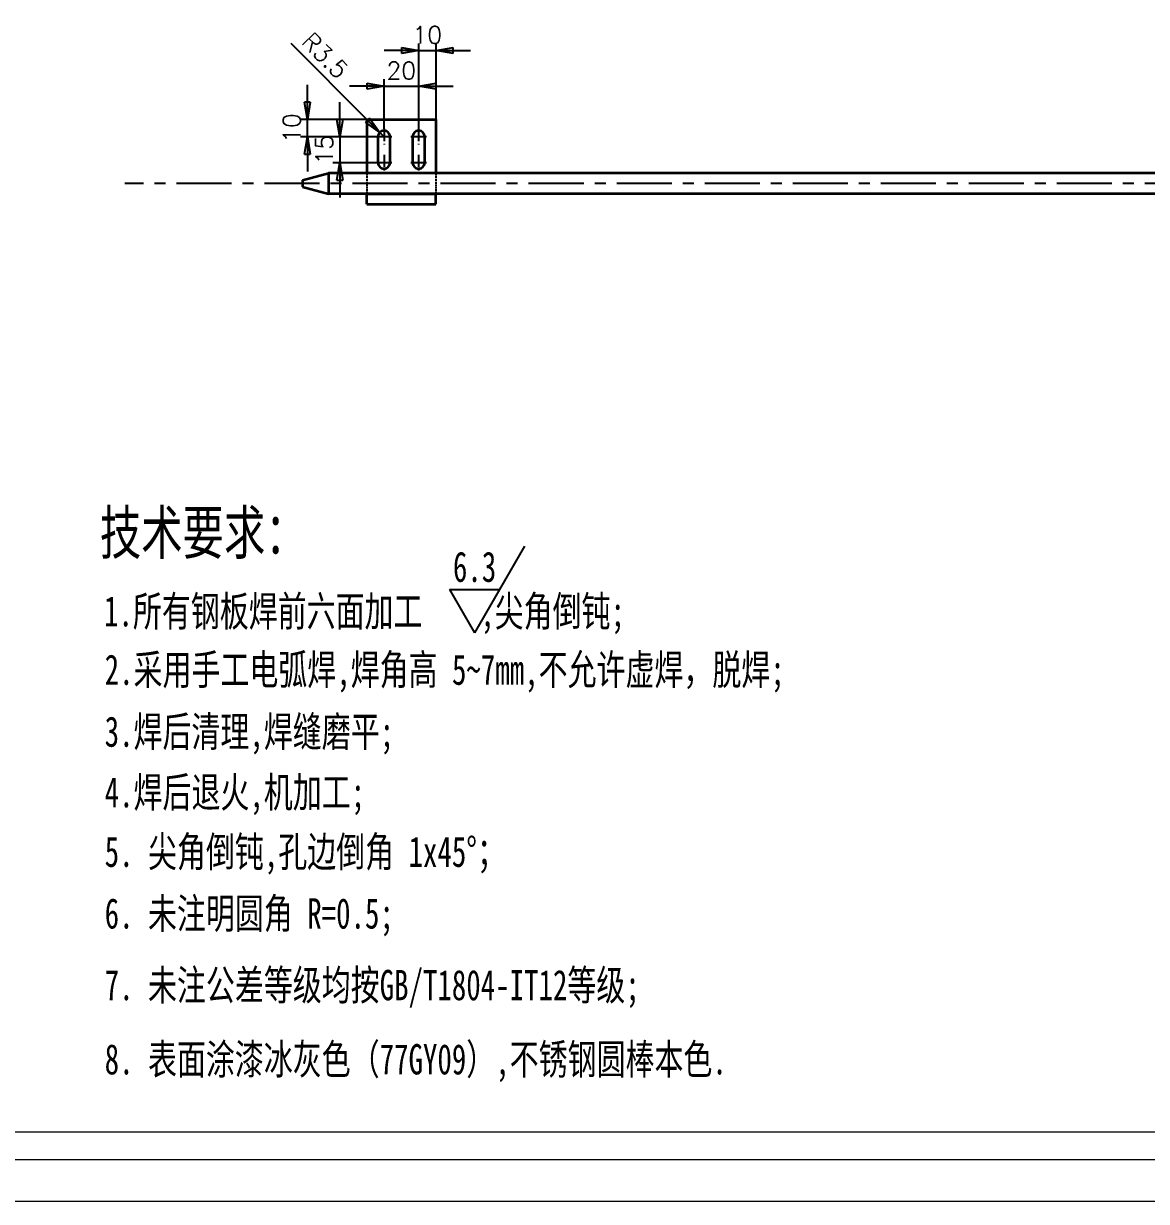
# Model space of a CAD drawing. Header units: millimetres. Extents: x 29078 to 32945, y -44812 to -43100.
# Drawn here: x 30843 to 31491, y -44812 to -44133 of the extents above; entities that cross this region are included whole.
import ezdxf

# ---------------------------------------------------------------- set-up
doc = ezdxf.new("R2010")
doc.units = ezdxf.units.MM
doc.linetypes.add('DASHDOT', pattern=[50.8, 31.75, -6.35, 6.35, -6.35])
doc.linetypes.add('DASHED', pattern=[9.525, 6.35, -3.175])
doc.layers.get('0').update_dxf_attribs({"lineweight": 13})
for name, color, linetype, lineweight in [('TK', 7, 'Continuous', 13), ('中心线层', 2, 'DASHDOT', 25), ('文字层', 4, 'Continuous', 25), ('标注线', 3, 'Continuous', 25), ('细实线层', 3, 'Continuous', 25), ('虚线层', 1, 'DASHED', 25)]:
    doc.layers.add(name, color=color, linetype=linetype, lineweight=lineweight)
doc.layers.add('不可打印', color=7, linetype='Continuous', lineweight=13, plot=False)
doc.styles.add('HZ', font='txt.shx', dxfattribs={"bigfont": 'hztxt2.shx'})
doc.styles.add('SSDT', font='simfang.ttf', dxfattribs={"width": 0.7, "height": 5})
doc.styles.add('SSDT-01（首选）', font='simfang.ttf', dxfattribs={"width": 0.7, "height": 3.5})
doc.dimstyles.new('YHTEC-4.0', dxfattribs={"dimscale": 4, "dimtxt": 2.5, "dimasz": 2.5, "dimexe": 1, "dimexo": 0, "dimgap": 1, "dimtad": 1, "dimdsep": 46, "dimtxsty": 'HZ', "dimblk": 'CLOSED', "dimcen": 0, "dimclrd": 3, "dimclre": 3, "dimclrt": 4, "dimadec": 3, "dimazin": 2, "dimtfac": 1, "dimtmove": 0, "dimatfit": 3, "dimldrblk": 'CLOSED', "dimfxl": 0, "dimlwd": -1, "dimlwe": -1, "dimarcsym": 0})

# ---------------------------------------------------------------- blocks, each defined once
blk = doc.blocks.new('A$C2D533E0D')
at = {"layer": 'TK', "ltscale": 2}
for p, q in [((-10, 10), (-400, 10)), ((-6, 6), (-414, 6))]:
    blk.add_line(p, q, dxfattribs=at)
at = {"layer": '不可打印', "color": 1, "linetype": 'Continuous', "ltscale": 2}
blk.add_line((0, 0), (-420, 0), dxfattribs=at)
blk = doc.blocks.new('1')
at = {"layer": '细实线层', "color": 3}
for p, q in [((12962.99, 1188.86), (12957.22, 1178.86)), ((12954.33, 1183.86), (12960.11, 1183.86)), ((12954.33, 1183.86), (12957.22, 1178.86))]:
    blk.add_line(p, q, dxfattribs=at)
blk = doc.blocks.new('_Closed')
at = {"color": 0, "linetype": 'ByBlock', "lineweight": -2}
for p, q in [((-1, 0.167), (0, 0)), ((-1, 0.167), (-1, -0.167)), ((0, 0), (-1, -0.167)), ((0, 0), (-1, 0))]:
    blk.add_line(p, q, dxfattribs=at)
blk = doc.blocks.new('*D97')
at = {"layer": 'Defpoints', "color": 0, "transparency": 16777216}
for p in [(31006.92, -44187.82), (31041.14, -44187.82), (31046.59, -44197.82)]:
    blk.add_point(p, dxfattribs=at)
at = {"layer": '标注线', "color": 3, "transparency": 16777216}
for p, q in [((31006.92, -44177.82), (31006.92, -44167.82)), ((31041.14, -44187.82), (31002.92, -44187.82)), ((31006.92, -44197.82), (31006.92, -44187.82)), ((31046.59, -44197.82), (31002.92, -44197.82)), ((31006.92, -44207.82), (31006.92, -44217.82))]:
    blk.add_line(p, q, dxfattribs=at)
at = {"layer": '标注线', "color": 3, "transparency": 16777216, "xscale": 10, "yscale": 10, "zscale": 10}
for p, rotation in [((31006.92, -44187.82), 270), ((31006.92, -44197.82), 90)]:
    blk.add_blockref('_Closed', p, dxfattribs=dict(at, rotation=rotation))
at = {"layer": '标注线', "color": 4, "transparency": 16777216, "insert": (30997.92, -44192.82), "char_height": 10, "attachment_point": 5, "rotation": 90, "style": 'HZ'}
blk.add_mtext('10', dxfattribs=at)
blk = doc.blocks.new('*D98')
at = {"layer": 'Defpoints', "color": 0, "transparency": 16777216}
for p in [(31046.59, -44197.82), (31025.67, -44212.82), (31046.59, -44212.82)]:
    blk.add_point(p, dxfattribs=at)
at = {"layer": '标注线', "color": 3, "transparency": 16777216}
for p, q in [((31025.67, -44187.82), (31025.67, -44177.82)), ((31046.59, -44197.82), (31021.67, -44197.82)), ((31025.67, -44197.82), (31025.67, -44212.82)), ((31046.59, -44212.82), (31021.67, -44212.82)), ((31025.67, -44222.82), (31025.67, -44232.82))]:
    blk.add_line(p, q, dxfattribs=at)
at = {"layer": '标注线', "color": 3, "transparency": 16777216, "xscale": 10, "yscale": 10, "zscale": 10}
for p, rotation in [((31025.67, -44197.82), 270), ((31025.67, -44212.82), 90)]:
    blk.add_blockref('_Closed', p, dxfattribs=dict(at, rotation=rotation))
at = {"layer": '标注线', "color": 4, "transparency": 16777216, "insert": (31016.67, -44205.32), "char_height": 10, "attachment_point": 5, "rotation": 90, "style": 'HZ'}
blk.add_mtext('15', dxfattribs=at)
blk = doc.blocks.new('*D99')
at = {"layer": 'Defpoints', "color": 0, "transparency": 16777216}
for p in [(31081.14, -44148.09), (31081.14, -44187.82), (31071.14, -44193.27)]:
    blk.add_point(p, dxfattribs=at)
at = {"layer": '标注线', "color": 3, "transparency": 16777216}
for p, q in [((31071.14, -44193.27), (31071.14, -44144.09)), ((31081.14, -44187.82), (31081.14, -44144.09)), ((31061.14, -44148.09), (31051.14, -44148.09)), ((31071.14, -44148.09), (31081.14, -44148.09)), ((31091.14, -44148.09), (31101.14, -44148.09))]:
    blk.add_line(p, q, dxfattribs=at)
at = {"layer": '标注线', "color": 3, "transparency": 16777216, "xscale": 10, "yscale": 10, "zscale": 10}
blk.add_blockref('_Closed', (31071.14, -44148.09), dxfattribs=at)
at = {"layer": '标注线', "color": 3, "transparency": 16777216, "xscale": 10, "yscale": 10, "zscale": 10, "rotation": 180}
blk.add_blockref('_Closed', (31081.14, -44148.09), dxfattribs=at)
at = {"layer": '标注线', "color": 4, "transparency": 16777216, "insert": (31076.14, -44139.09), "char_height": 10, "attachment_point": 5, "style": 'HZ'}
blk.add_mtext('10', dxfattribs=at)
blk = doc.blocks.new('*D100')
at = {"layer": 'Defpoints', "color": 0, "transparency": 16777216}
for p in [(31071.14, -44168.68), (31051.14, -44193.27), (31071.14, -44193.27)]:
    blk.add_point(p, dxfattribs=at)
at = {"layer": '标注线', "color": 3, "transparency": 16777216}
for p, q in [((31051.14, -44193.27), (31051.14, -44164.68)), ((31071.14, -44193.27), (31071.14, -44164.68)), ((31041.14, -44168.68), (31031.14, -44168.68)), ((31051.14, -44168.68), (31071.14, -44168.68)), ((31081.14, -44168.68), (31091.14, -44168.68))]:
    blk.add_line(p, q, dxfattribs=at)
at = {"layer": '标注线', "color": 3, "transparency": 16777216, "xscale": 10, "yscale": 10, "zscale": 10}
blk.add_blockref('_Closed', (31051.14, -44168.68), dxfattribs=at)
at = {"layer": '标注线', "color": 3, "transparency": 16777216, "xscale": 10, "yscale": 10, "zscale": 10, "rotation": 180}
blk.add_blockref('_Closed', (31071.14, -44168.68), dxfattribs=at)
at = {"layer": '标注线', "color": 4, "transparency": 16777216, "insert": (31061.14, -44159.68), "char_height": 10, "attachment_point": 5, "style": 'HZ'}
blk.add_mtext('20', dxfattribs=at)
blk = doc.blocks.new('*D102')
at = {"layer": 'Defpoints', "color": 0, "transparency": 16777216}
for p in [(31048.67, -44195.34), (31051.14, -44197.82)]:
    blk.add_point(p, dxfattribs=at)
at = {"layer": '标注线', "color": 3, "transparency": 16777216}
for p, q in [((30997.39, -44143.82), (31041.61, -44188.25)), ((31051.14, -44197.82), (31048.67, -44195.34))]:
    blk.add_line(p, q, dxfattribs=at)
at = {"layer": '标注线', "color": 3, "transparency": 16777216, "xscale": 10, "yscale": 10, "zscale": 10, "rotation": 314.8599290883236}
blk.add_blockref('_Closed', (31048.67, -44195.34), dxfattribs=at)
at = {"layer": '标注线', "color": 4, "transparency": 16777216, "insert": (31017.18, -44150.94), "char_height": 10, "attachment_point": 5, "rotation": 314.85993, "style": 'HZ'}
blk.add_mtext('R3.5', dxfattribs=at)

msp = doc.modelspace()

# ---------------------------------------------------------------- linework, layer by layer
at = {"color": 7, "lineweight": 35}
for p, q in [((31041.136, -44187.821), (31081.136, -44187.821)), ((31041.136, -44187.821), (31041.136, -44218.821)), ((31081.136, -44187.821), (31081.136, -44218.821)), ((32029.054, -44218.821), (31019.054, -44218.821)), ((32029.054, -44230.821), (31019.054, -44230.821)), ((31041.136, -44230.821), (31081.136, -44230.821)), ((31041.136, -44236.821), (31081.136, -44236.821))]:
    msp.add_line(p, q, dxfattribs=at)
at = {"color": 7, "lineweight": 35, "ltscale": 0.375}
for p, q in [((31047.636, -44197.821), (31047.636, -44212.821)), ((31054.636, -44212.821), (31054.636, -44197.821)), ((31067.636, -44197.821), (31067.636, -44212.821)), ((31074.636, -44212.821), (31074.636, -44197.821))]:
    msp.add_line(p, q, dxfattribs=at)
at = {"color": 7, "lineweight": 35, "ltscale": 0.388229}
for p, q in [((31004.054, -44222.841), (31019.054, -44218.821)), ((31004.054, -44226.802), (31019.054, -44230.821))]:
    msp.add_line(p, q, dxfattribs=at)
at = {"color": 7, "lineweight": 35, "ltscale": 0.15}
for p, q in [((31019.054, -44218.821), (31019.054, -44224.821)), ((31019.054, -44224.821), (31019.054, -44230.821)), ((31041.136, -44236.821), (31041.136, -44230.821)), ((31081.136, -44236.821), (31081.136, -44230.821))]:
    msp.add_line(p, q, dxfattribs=at)
at = {"color": 7, "lineweight": 35, "ltscale": 0.049519}
for p, q in [((31004.054, -44222.841), (31004.054, -44224.821)), ((31004.054, -44224.821), (31004.054, -44226.802))]:
    msp.add_line(p, q, dxfattribs=at)
at = {"color": 7, "lineweight": 35}
for centre, start, end in [((31051.136, -44197.821), 0.000001, 180.000001), ((31071.136, -44197.821), 0.000001, 180.000001), ((31051.136, -44212.821), 180.000001, 0.000001), ((31071.136, -44212.821), 180.000001, 0.000001)]:
    msp.add_arc(centre, 3.5, start, end, dxfattribs=at)
at = {"layer": '中心线层', "linetype": 'DASHDOT', "ltscale": 0.227499}
for p, q in [((31055.686, -44197.821), (31046.586, -44197.821)), ((31075.686, -44197.821), (31066.586, -44197.821)), ((31055.686, -44212.821), (31046.586, -44212.821)), ((31075.686, -44212.821), (31066.586, -44212.821))]:
    msp.add_line(p, q, dxfattribs=at)
at = {"layer": '中心线层', "linetype": 'DASHDOT', "ltscale": 0.2275}
for p, q in [((31051.136, -44193.272), (31051.136, -44202.371)), ((31071.136, -44193.272), (31071.136, -44202.371)), ((31051.136, -44208.271), (31051.136, -44217.371)), ((31071.136, -44208.271), (31071.136, -44217.371))]:
    msp.add_line(p, q, dxfattribs=at)
at = {"layer": '中心线层', "linetype": 'DASHDOT'}
msp.add_line((32131.554, -44224.821), (30901.554, -44224.821), dxfattribs=at)
at = {"layer": '虚线层', "ltscale": 0.15}
for p, q in [((31019.054, -44218.821), (31019.054, -44224.821)), ((31019.054, -44224.821), (31019.054, -44230.821))]:
    msp.add_line(p, q, dxfattribs=at)
at = {"layer": '虚线层', "ltscale": 0.175001}
for p, q in [((31041.136, -44218.821), (31041.136, -44225.821)), ((31081.136, -44218.821), (31081.136, -44225.821))]:
    msp.add_line(p, q, dxfattribs=at)
at = {"layer": '虚线层', "ltscale": 0.125}
for p, q in [((31041.136, -44225.821), (31041.136, -44230.821)), ((31081.136, -44225.821), (31081.136, -44230.821))]:
    msp.add_line(p, q, dxfattribs=at)

# ---------------------------------------------------------------- block references
at = {"layer": 'TK', "xscale": 4, "yscale": 4, "zscale": 4}
msp.add_blockref('A$C2D533E0D', (32437.898, -44812.306), dxfattribs=at)
at = {"layer": '细实线层', "color": 3, "linetype": 'Continuous', "lineweight": 25, "xscale": 5, "yscale": 5, "zscale": 5}
msp.add_blockref('1', (-33682.686, -50378.49), dxfattribs=at)

# ---------------------------------------------------------------- texts
at = {"layer": '文字层', "color": 4, "style": 'SSDT', "width": 0.7}
for s, height, p in [('技术要求：', 25, (30887.169, -44438.742)), ('1.所有钢板焊前六面加工    ,尖角倒钝;', 17.5, (30889.57, -44480.433)), ('2.采用手工电弧焊,焊角高 5~7mm,不允许虚焊，脱焊;', 17.5, (30889.949, -44514.147)), ('3.焊后清理,焊缝磨平;', 17.5, (30889.949, -44549.902)), ('4.焊后退火,机加工;', 17.5, (30889.949, -44584.881)), ('5. 尖角倒钝,孔边倒角 1x45%%D；', 17.5, (30889.949, -44619.224)), ('6. 未注明圆角 R=0.5;', 17.5, (30889.949, -44654.839)), ('7. 未注公差等级均按GB/T1804-IT12等级;', 17.5, (30889.949, -44696.178)), ('8. 表面涂漆冰灰色（77GY09）,不锈钢圆棒本色.', 17.5, (30889.949, -44738.989))]:
    msp.add_text(s, height=height, dxfattribs=at).set_placement(p)
at = {"layer": '文字层', "insert": (31103.404, -44446.156), "char_height": 17.5, "width": 28.90173, "attachment_point": 5, "style": 'SSDT-01（首选）'}
msp.add_mtext('{\\C4;6.3}', dxfattribs=at)

# ---------------------------------------------------------------- dimensions: what is measured, and where the dimension line sits
at = {"layer": '标注线'}
dim = msp.add_radius_dim(center=(31051.136, -44197.821), mpoint=(31048.667, -44195.341), dimstyle='YHTEC-4.0', dxfattribs=at)
dim.commit()
dim.dimension.update_dxf_attribs({"geometry": '*D102', "text_midpoint": (31010.797, -44157.285), "dimtype": 164})
for base, p1, p2, picture, middle in [((31081.136, -44148.093), (31071.136, -44193.271), (31081.136, -44187.821), '*D99', (31076.136, -44148.093)), ((31071.136, -44168.682), (31051.136, -44193.271), (31071.136, -44193.271), '*D100', (31061.136, -44168.682))]:
    dim = msp.add_linear_dim(base=base, p1=p1, p2=p2, dimstyle='YHTEC-4.0', dxfattribs=at)
    dim.commit()
    dim.dimension.update_dxf_attribs({"geometry": picture, "text_midpoint": middle, "dimtype": 160})
for base, p2, picture, middle in [((31006.925, -44187.821), (31041.136, -44187.821), '*D97', (31006.925, -44192.821)), ((31025.667, -44212.822), (31046.586, -44212.822), '*D98', (31025.667, -44205.322))]:
    dim = msp.add_linear_dim(base=base, p1=(31046.586, -44197.822), p2=p2, angle=90, dimstyle='YHTEC-4.0', dxfattribs=at)
    dim.commit()
    dim.dimension.update_dxf_attribs({"geometry": picture, "text_midpoint": middle, "dimtype": 160})

doc.saveas('drawing.dxf')
